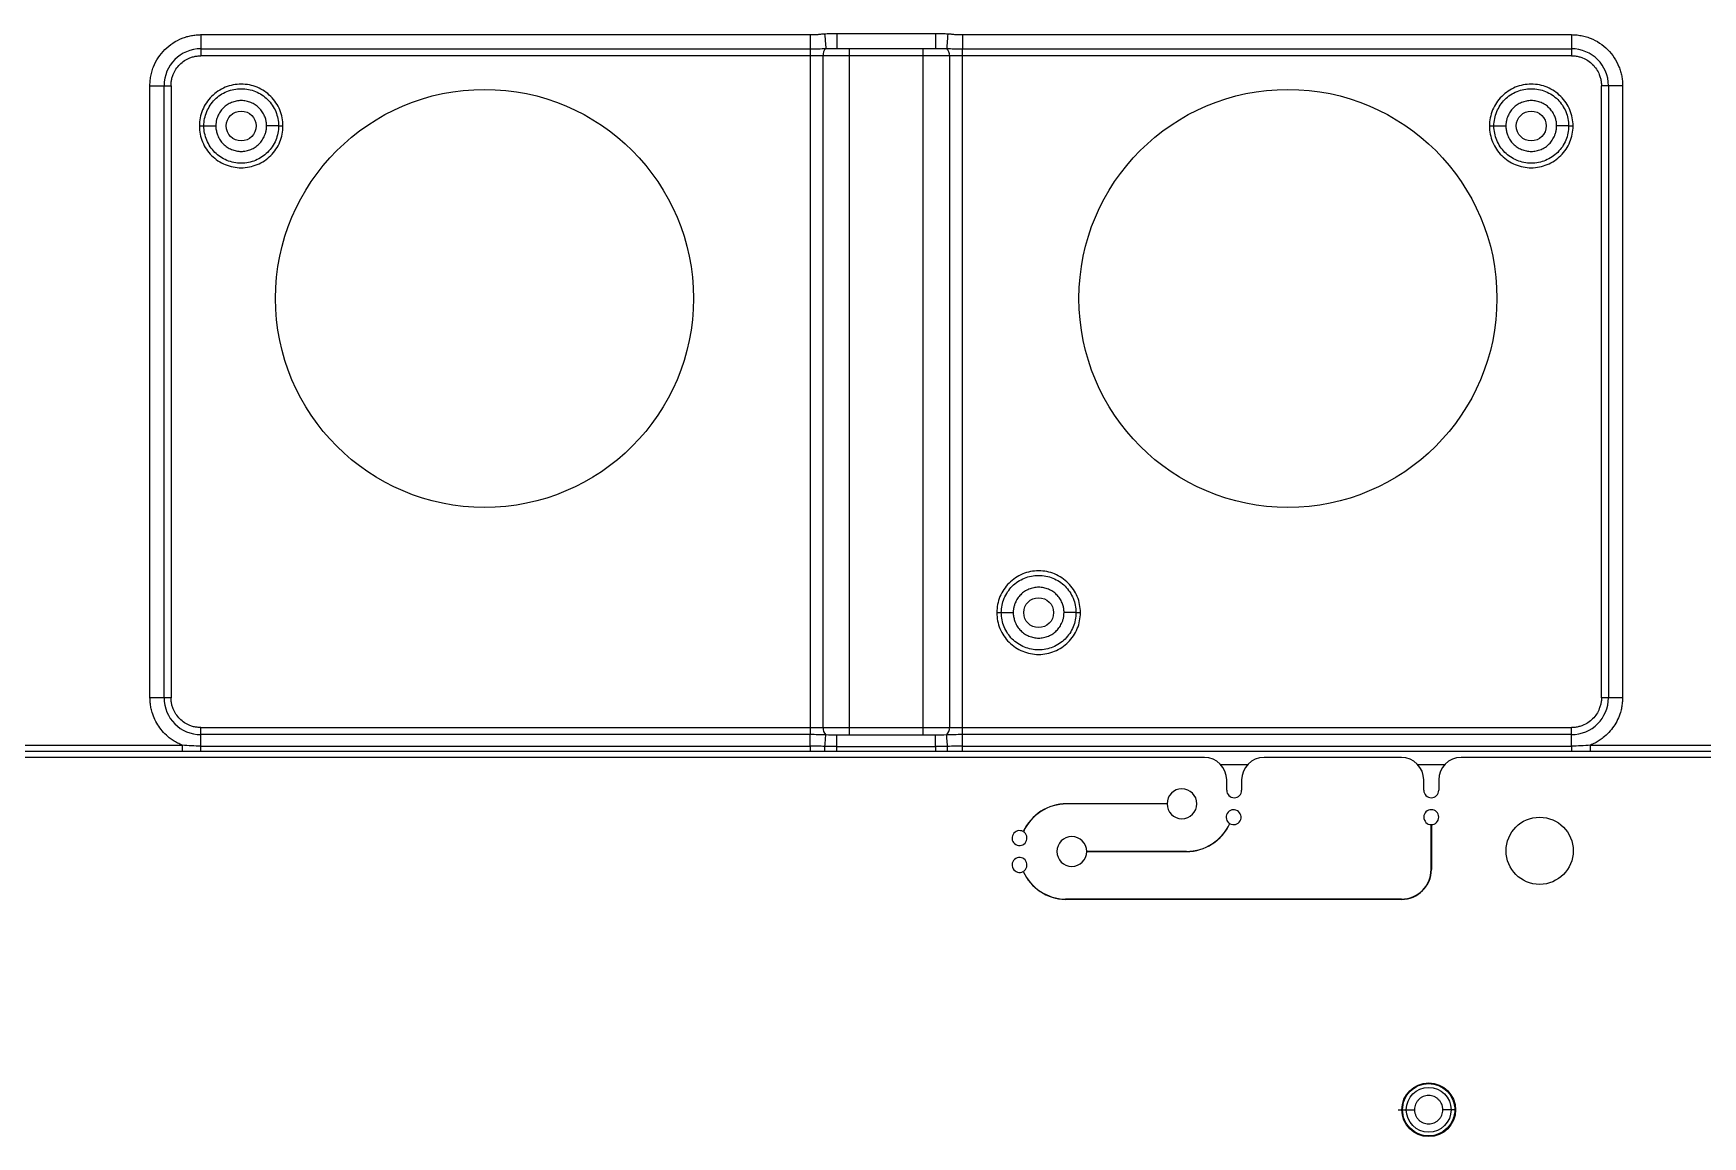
# Model space of a CAD drawing. Header units: millimetres. Extents: x -1 to 1576, y 30 to 633.
# Drawn here: x 679.6 to 791.5, y 254.9 to 328.8 of the extents above; entities that cross this region are included whole.
import ezdxf

# ---------------------------------------------------------------- set-up
doc = ezdxf.new("R2010")
doc.units = ezdxf.units.MM

msp = doc.modelspace()

# ---------------------------------------------------------------- linework, layer by layer
at = {"color": 7, "linetype": 'Continuous', "lineweight": 25}
for p, q in [((733.46, 328.83), (740.08, 328.83)), ((690.86, 328.75), (731.67, 328.75)), ((690.86, 328.75), (690.86, 327.33)), ((690.86, 327.8), (731.67, 327.8)), ((731.67, 327.8), (731.67, 281.86)), ((733.41, 327.83), (733.46, 327.84)), ((733.46, 327.83), (740.08, 327.83)), ((734.29, 327.83), (734.29, 281.83)), ((739.25, 281.83), (739.25, 327.83)), ((741.87, 328.75), (782.68, 328.75)), ((741.87, 327.8), (782.68, 327.8)), ((741.87, 281.86), (741.87, 327.8)), ((782.68, 328.75), (782.68, 327.33)), ((782.68, 327.33), (690.86, 327.33)), ((732.55, 282.33), (732.55, 327.33)), ((741, 327.33), (741, 282.33)), ((687.45, 284.33), (687.45, 325.33)), ((687.45, 325.33), (688.86, 325.33)), ((688.39, 284.33), (688.39, 325.33)), ((688.86, 325.33), (688.86, 284.33)), ((786.1, 325.33), (784.68, 325.33)), ((784.68, 284.33), (784.68, 325.33)), ((785.15, 325.33), (785.15, 284.33)), ((786.1, 325.33), (786.1, 284.33)), ((688.86, 284.33), (687.45, 284.33)), ((786.1, 284.33), (784.68, 284.33)), ((690.86, 281.09), (690.86, 282.33)), ((690.86, 282.33), (782.68, 282.33)), ((731.67, 281.86), (690.86, 281.86)), ((733.46, 281.83), (733.41, 281.83)), ((740.08, 281.83), (733.46, 281.83)), ((740.13, 281.83), (740.08, 281.83)), ((782.68, 281.86), (741.87, 281.86)), ((782.68, 281.09), (782.68, 282.33)), ((676.3, 281.16), (689.6, 281.16)), ((689.6, 280.72), (676.3, 280.72)), ((690.86, 281.09), (731.67, 281.09)), ((731.67, 280.72), (690.86, 280.72)), ((733.46, 281.06), (740.08, 281.06)), ((740.08, 280.73), (733.46, 280.73)), ((741.87, 281.09), (782.68, 281.09)), ((782.68, 280.72), (741.87, 280.72)), ((783.94, 281.16), (826.09, 281.16)), ((826.09, 280.72), (783.94, 280.72)), ((758.08, 280.33), (667.64, 280.33)), ((760.96, 279.83), (759.2, 279.83)), ((771.28, 280.33), (762.08, 280.33)), ((774.16, 279.83), (772.4, 279.83)), ((894.57, 280.33), (775.28, 280.33)), ((759.58, 278.13), (759.58, 278.83)), ((760.58, 278.83), (760.58, 278.13)), ((772.78, 278.13), (772.78, 278.83)), ((773.78, 278.83), (773.78, 278.13)), ((748.86, 277.24), (755.58, 277.24)), ((755.58, 277.23), (748.86, 277.23)), ((773.28, 272.83), (773.28, 275.83)), ((773.29, 275.83), (773.29, 272.83)), ((750.2, 274.04), (756.88, 274.04)), ((756.88, 274.03), (750.2, 274.03)), ((748.77, 270.84), (771.28, 270.84)), ((771.28, 270.83), (748.77, 270.83))]:
    msp.add_line(p, q, dxfattribs=at)
for centre, radius in [((709.86, 311.08), 14), ((763.68, 311.08), 14), ((780.54, 274.08), 2.25), ((773.11, 256.73), 1.8)]:
    msp.add_circle(centre, radius, dxfattribs=at)
at = {"color": 130}
for centre in [(693.56, 322.63), (779.98, 322.63), (746.98, 290.03)]:
    msp.add_circle(centre, 1, dxfattribs=at)
at = {"color": 141}
msp.add_circle((773.11, 256.73), 1.5, dxfattribs=at)
at = {"color": 7, "linetype": 'Continuous', "lineweight": 25}
for centre, radius, start, end in [((690.86, 325.33), 2.47, 90, 180), ((733.1, 327.41), 0.562, 132.435, 187.8232), ((740.44, 327.41), 0.562, 352.1767, 47.5651), ((782.68, 325.33), 2.47, 0, 90), ((690.86, 284.33), 2.47, 180, 270), ((782.68, 284.33), 2.47, 270, 360), ((733.1, 282.26), 0.562, 172.1767, 227.5651), ((740.44, 282.26), 0.562, 312.435, 7.8232), ((758.08, 278.83), 1.5, 0, 90), ((762.08, 278.83), 1.5, 90, 180), ((771.28, 278.83), 1.5, 0, 90), ((775.28, 278.83), 1.5, 90, 180), ((756.58, 277.23), 1, 180.2864, 179.714), ((760.08, 278.13), 0.5, 180, 360), ((773.28, 278.13), 0.5, 180, 360), ((748.86, 274.03), 3.2, 90.0002, 155.3911), ((748.86, 274.03), 3.19, 90.0002, 155.4086), ((760.04, 276.33), 0.5, 240.4, 239.2487), ((773.28, 276.33), 0.5, 270.573, 269.427), ((745.7, 274.93), 0.5, 60.4208, 59.27), ((756.88, 277.23), 3.2, 270.0002, 335.3842), ((756.88, 277.23), 3.19, 270.0002, 335.4017), ((749.2, 274.03), 1, 0.2867, 359.7138), ((745.7, 273.13), 0.5, 300.7523, 299.6009), ((748.86, 274.03), 3.21, 204.6144, 268.4153), ((748.86, 274.03), 3.2, 204.597, 268.4128), ((771.28, 272.83), 2.01, 270, 0), ((771.28, 272.83), 1.99, 270, 0)]:
    msp.add_arc(centre, radius, start, end, dxfattribs=at)
for points, knots in [([(731.67, 328.75), (731.75, 328.75), (731.91, 328.75), (732.14, 328.76), (732.39, 328.79), (732.56, 328.8), (732.64, 328.81)], [0, 0, 0, 0, 0.2323707, 0.4852888, 0.7374116, 1, 1, 1, 1]), ([(732.64, 328.81), (732.7, 328.81), (732.82, 328.82), (733.01, 328.83), (733.23, 328.83), (733.38, 328.83), (733.46, 328.83)], [0, 0, 0, 0, 0.207871, 0.443757, 0.707773, 1, 1, 1, 1]), ([(732.64, 328.81), (732.66, 328.57), (732.68, 328.34), (732.71, 327.99), (732.72, 327.86), (732.72, 327.82)], [0, 0, 0, 0, 0.5, 0.5, 1, 1, 1, 1]), ([(733.46, 328.83), (733.46, 328.57), (733.46, 328.31), (733.46, 327.94), (733.46, 327.83), (733.46, 327.83)], [0, 0, 0, 0, 0.5, 0.5, 1, 1, 1, 1]), ([(740.08, 328.83), (740.23, 328.83), (740.51, 328.83), (740.78, 328.81), (740.9, 328.81)], [0, 0, 0, 0, 0.556213, 1, 1, 1, 1]), ([(740.08, 328.83), (740.08, 328.7), (740.08, 328.57), (740.08, 328.33), (740.08, 328.22), (740.08, 328.03), (740.08, 327.96), (740.08, 327.86), (740.08, 327.83), (740.08, 327.83)], [0, 0, 0, 0, 0.25, 0.25, 0.5, 0.5, 0.75, 0.75, 1, 1, 1, 1]), ([(740.9, 328.81), (740.88, 328.57), (740.86, 328.34), (740.83, 327.99), (740.82, 327.86), (740.82, 327.82)], [0, 0, 0, 0, 0.5, 0.5, 1, 1, 1, 1]), ([(740.9, 328.81), (740.98, 328.8), (741.15, 328.79), (741.4, 328.76), (741.64, 328.75), (741.79, 328.75), (741.87, 328.75)], [0, 0, 0, 0, 0.26275, 0.514851, 0.767475, 1, 1, 1, 1]), ([(687.45, 325.33), (687.45, 325.39), (687.45, 325.52), (687.46, 325.7), (687.49, 325.88), (687.52, 326.06), (687.57, 326.24), (687.62, 326.42), (687.74, 326.75), (687.99, 327.22), (688.43, 327.76), (688.97, 328.21), (689.48, 328.47), (689.91, 328.62), (690.22, 328.69), (690.54, 328.74), (690.75, 328.74), (690.86, 328.75)], [0, 0, 0, 0, 0.034552, 0.068858, 0.103016, 0.137128, 0.171294, 0.205615, 0.240191, 0.37006, 0.500029, 0.629897, 0.759866, 0.820152, 0.879909, 0.939678, 1, 1, 1, 1]), ([(731.67, 328.75), (731.67, 328.54), (731.67, 328.34), (731.67, 328), (731.67, 327.87), (731.67, 327.8)], [0, 0, 0, 0, 0.5, 0.5, 1, 1, 1, 1]), ([(741.87, 328.75), (741.87, 328.54), (741.87, 328.34), (741.87, 328), (741.87, 327.87), (741.87, 327.8)], [0, 0, 0, 0, 0.5, 0.5, 1, 1, 1, 1]), ([(782.68, 328.75), (782.74, 328.75), (782.87, 328.74), (783.05, 328.73), (783.23, 328.7), (783.41, 328.67), (783.59, 328.63), (783.76, 328.57), (784.1, 328.45), (784.57, 328.21), (785.11, 327.76), (785.56, 327.22), (785.82, 326.71), (785.97, 326.29), (786.04, 325.97), (786.09, 325.66), (786.09, 325.44), (786.1, 325.33)], [0, 0, 0, 0, 0.034552, 0.068858, 0.103016, 0.137128, 0.171294, 0.205615, 0.240191, 0.37006, 0.500029, 0.629897, 0.759866, 0.820152, 0.879909, 0.939678, 1, 1, 1, 1]), ([(688.86, 325.33), (688.86, 325.38), (688.86, 325.46), (688.88, 325.58), (688.89, 325.71), (688.92, 325.83), (688.96, 325.95), (689.03, 326.16), (689.18, 326.44), (689.44, 326.76), (689.75, 327.02), (690.07, 327.18), (690.36, 327.28), (690.61, 327.32), (690.78, 327.33), (690.86, 327.33)], [0, 0, 0, 0, 0.040276, 0.080243, 0.120058, 0.159883, 0.199877, 0.240199, 0.370043, 0.500057, 0.629901, 0.759916, 0.840121, 0.919721, 1, 1, 1, 1]), ([(782.68, 327.33), (782.72, 327.33), (782.81, 327.33), (782.93, 327.32), (783.06, 327.3), (783.18, 327.27), (783.3, 327.24), (783.51, 327.16), (783.79, 327.02), (784.1, 326.76), (784.36, 326.44), (784.53, 326.12), (784.62, 325.83), (784.67, 325.58), (784.68, 325.42), (784.68, 325.33)], [0, 0, 0, 0, 0.040276, 0.080243, 0.120058, 0.159883, 0.199877, 0.240199, 0.370043, 0.500057, 0.629901, 0.759916, 0.840121, 0.919721, 1, 1, 1, 1]), ([(696.36, 322.63), (696.36, 323), (696.29, 323.37), (696.01, 324.04), (695.8, 324.35), (695.28, 324.87), (694.97, 325.08), (694.29, 325.36), (693.93, 325.43), (693.19, 325.43), (692.83, 325.36), (692.15, 325.08), (691.84, 324.87), (691.32, 324.35), (691.11, 324.04), (690.83, 323.37), (690.76, 323), (690.76, 322.63)], [0, 0, 0, 0, 0.125, 0.125, 0.25, 0.25, 0.375, 0.375, 0.5, 0.5, 0.625, 0.625, 0.75, 0.75, 0.875, 0.875, 1, 1, 1, 1]), ([(782.78, 322.63), (782.78, 323), (782.71, 323.37), (782.43, 324.04), (782.22, 324.35), (781.7, 324.87), (781.39, 325.08), (780.71, 325.36), (780.35, 325.43), (779.61, 325.43), (779.25, 325.36), (778.57, 325.08), (778.26, 324.87), (777.74, 324.35), (777.53, 324.04), (777.25, 323.37), (777.18, 323), (777.18, 322.63)], [0, 0, 0, 0, 0.125, 0.125, 0.25, 0.25, 0.375, 0.375, 0.5, 0.5, 0.625, 0.625, 0.75, 0.75, 0.875, 0.875, 1, 1, 1, 1]), ([(691.06, 322.63), (691.06, 322.96), (691.13, 323.29), (691.38, 323.89), (691.56, 324.17), (692.02, 324.63), (692.3, 324.82), (692.91, 325.07), (693.23, 325.13), (693.89, 325.13), (694.22, 325.07), (694.82, 324.82), (695.1, 324.63), (695.56, 324.17), (695.75, 323.89), (696, 323.29), (696.06, 322.96), (696.06, 322.63)], [0, 0, 0, 0, 0.125, 0.125, 0.25, 0.25, 0.375, 0.375, 0.5, 0.5, 0.625, 0.625, 0.75, 0.75, 0.875, 0.875, 1, 1, 1, 1]), ([(695.26, 322.63), (695.26, 322.68), (695.26, 322.77), (695.24, 322.9), (695.22, 323.03), (695.18, 323.16), (695.11, 323.35), (694.98, 323.58), (694.77, 323.84), (694.51, 324.06), (694.22, 324.21), (693.9, 324.31), (693.56, 324.34), (693.23, 324.31), (692.91, 324.21), (692.61, 324.06), (692.35, 323.84), (692.14, 323.58), (692, 323.32), (691.91, 323.07), (691.87, 322.86), (691.86, 322.71), (691.86, 322.63)], [0, 0, 0, 0, 0.025179, 0.05013, 0.075011, 0.099978, 0.125186, 0.187587, 0.250092, 0.312501, 0.37501, 0.437474, 0.50004, 0.562505, 0.625066, 0.687464, 0.749971, 0.812374, 0.874873, 0.916678, 0.958145, 1, 1, 1, 1]), ([(777.48, 322.63), (777.48, 322.96), (777.55, 323.29), (777.8, 323.89), (777.98, 324.17), (778.44, 324.63), (778.72, 324.82), (779.33, 325.07), (779.65, 325.13), (780.31, 325.13), (780.64, 325.07), (781.24, 324.82), (781.52, 324.63), (781.98, 324.17), (782.17, 323.89), (782.42, 323.29), (782.48, 322.96), (782.48, 322.63)], [0, 0, 0, 0, 0.125, 0.125, 0.25, 0.25, 0.375, 0.375, 0.5, 0.5, 0.625, 0.625, 0.75, 0.75, 0.875, 0.875, 1, 1, 1, 1]), ([(781.68, 322.63), (781.68, 322.68), (781.68, 322.77), (781.66, 322.9), (781.64, 323.03), (781.6, 323.16), (781.53, 323.35), (781.4, 323.58), (781.19, 323.84), (780.93, 324.06), (780.64, 324.21), (780.32, 324.31), (779.98, 324.34), (779.65, 324.31), (779.33, 324.21), (779.03, 324.06), (778.77, 323.84), (778.56, 323.58), (778.42, 323.32), (778.33, 323.07), (778.29, 322.86), (778.28, 322.71), (778.28, 322.63)], [0, 0, 0, 0, 0.025179, 0.05013, 0.075011, 0.099978, 0.125186, 0.187587, 0.250092, 0.312501, 0.375011, 0.437474, 0.50004, 0.562505, 0.625066, 0.687464, 0.749971, 0.812374, 0.874873, 0.916678, 0.958145, 1, 1, 1, 1]), ([(690.76, 322.63), (690.84, 322.63), (690.92, 322.63), (691.03, 322.63), (691.06, 322.63), (691.06, 322.63)], [0, 0, 0, 0, 0.5, 0.5, 1, 1, 1, 1]), ([(690.76, 322.63), (690.76, 322.27), (690.83, 321.9), (691.11, 321.22), (691.32, 320.91), (691.84, 320.39), (692.15, 320.19), (692.83, 319.91), (693.19, 319.83), (693.93, 319.83), (694.29, 319.91), (694.97, 320.19), (695.28, 320.39), (695.8, 320.91), (696.01, 321.22), (696.29, 321.9), (696.36, 322.27), (696.36, 322.63)], [0, 0, 0, 0, 0.125, 0.125, 0.25, 0.25, 0.375, 0.375, 0.5, 0.5, 0.625, 0.625, 0.75, 0.75, 0.875, 0.875, 1, 1, 1, 1]), ([(696.06, 322.63), (696.06, 322.31), (696, 321.98), (695.75, 321.37), (695.56, 321.1), (695.1, 320.63), (694.82, 320.45), (694.22, 320.2), (693.89, 320.13), (693.23, 320.13), (692.91, 320.2), (692.3, 320.45), (692.02, 320.63), (691.56, 321.1), (691.38, 321.37), (691.13, 321.98), (691.06, 322.31), (691.06, 322.63)], [0, 0, 0, 0, 0.125, 0.125, 0.25, 0.25, 0.375, 0.375, 0.5, 0.5, 0.625, 0.625, 0.75, 0.75, 0.875, 0.875, 1, 1, 1, 1]), ([(691.06, 322.63), (691.06, 322.63), (691.15, 322.63), (691.44, 322.63), (691.65, 322.63), (691.86, 322.63)], [0, 0, 0, 0, 0.5, 0.5, 1, 1, 1, 1]), ([(691.86, 322.63), (691.86, 322.59), (691.86, 322.5), (691.88, 322.37), (691.91, 322.24), (691.94, 322.11), (692.01, 321.92), (692.14, 321.68), (692.35, 321.42), (692.61, 321.21), (692.91, 321.05), (693.23, 320.95), (693.56, 320.92), (693.89, 320.95), (694.22, 321.05), (694.51, 321.21), (694.77, 321.42), (694.98, 321.68), (695.12, 321.95), (695.21, 322.19), (695.25, 322.41), (695.26, 322.56), (695.26, 322.63)], [0, 0, 0, 0, 0.025108, 0.050018, 0.074887, 0.09987, 0.125122, 0.187514, 0.250079, 0.312484, 0.374988, 0.437452, 0.500017, 0.562482, 0.625047, 0.687453, 0.749962, 0.812367, 0.874868, 0.916676, 0.958145, 1, 1, 1, 1]), ([(696.06, 322.63), (696.06, 322.63), (695.97, 322.63), (695.68, 322.63), (695.47, 322.63), (695.26, 322.63)], [0, 0, 0, 0, 0.5, 0.5, 1, 1, 1, 1]), ([(696.06, 322.63), (696.06, 322.63), (696.09, 322.63), (696.2, 322.63), (696.28, 322.63), (696.36, 322.63)], [0, 0, 0, 0, 0.5, 0.5, 1, 1, 1, 1]), ([(777.18, 322.63), (777.26, 322.63), (777.34, 322.63), (777.45, 322.63), (777.48, 322.63), (777.48, 322.63)], [0, 0, 0, 0, 0.5, 0.5, 1, 1, 1, 1]), ([(777.18, 322.63), (777.18, 322.27), (777.25, 321.9), (777.53, 321.22), (777.74, 320.91), (778.26, 320.39), (778.57, 320.19), (779.25, 319.91), (779.61, 319.83), (780.35, 319.83), (780.71, 319.91), (781.39, 320.19), (781.7, 320.39), (782.22, 320.91), (782.43, 321.22), (782.71, 321.9), (782.78, 322.27), (782.78, 322.63)], [0, 0, 0, 0, 0.125, 0.125, 0.25, 0.25, 0.375, 0.375, 0.5, 0.5, 0.625, 0.625, 0.75, 0.75, 0.875, 0.875, 1, 1, 1, 1]), ([(782.48, 322.63), (782.48, 322.31), (782.42, 321.98), (782.17, 321.37), (781.98, 321.1), (781.52, 320.63), (781.24, 320.45), (780.64, 320.2), (780.31, 320.13), (779.65, 320.13), (779.33, 320.2), (778.72, 320.45), (778.44, 320.63), (777.98, 321.1), (777.8, 321.37), (777.55, 321.98), (777.48, 322.31), (777.48, 322.63)], [0, 0, 0, 0, 0.125, 0.125, 0.25, 0.25, 0.375, 0.375, 0.5, 0.5, 0.625, 0.625, 0.75, 0.75, 0.875, 0.875, 1, 1, 1, 1]), ([(777.48, 322.63), (777.48, 322.63), (777.57, 322.63), (777.86, 322.63), (778.07, 322.63), (778.28, 322.63)], [0, 0, 0, 0, 0.5, 0.5, 1, 1, 1, 1]), ([(778.28, 322.63), (778.28, 322.59), (778.28, 322.5), (778.3, 322.37), (778.33, 322.24), (778.36, 322.11), (778.43, 321.92), (778.56, 321.68), (778.77, 321.42), (779.03, 321.21), (779.33, 321.05), (779.65, 320.95), (779.98, 320.92), (780.31, 320.95), (780.64, 321.05), (780.93, 321.21), (781.19, 321.42), (781.4, 321.68), (781.54, 321.95), (781.63, 322.19), (781.67, 322.41), (781.68, 322.56), (781.68, 322.63)], [0, 0, 0, 0, 0.025108, 0.050018, 0.074887, 0.09987, 0.125122, 0.187514, 0.250079, 0.312484, 0.374988, 0.437452, 0.500017, 0.562482, 0.625047, 0.687453, 0.749962, 0.812367, 0.874868, 0.916676, 0.958145, 1, 1, 1, 1]), ([(782.48, 322.63), (782.48, 322.63), (782.39, 322.63), (782.1, 322.63), (781.89, 322.63), (781.68, 322.63)], [0, 0, 0, 0, 0.5, 0.5, 1, 1, 1, 1]), ([(782.48, 322.63), (782.48, 322.63), (782.51, 322.63), (782.62, 322.63), (782.7, 322.63), (782.78, 322.63)], [0, 0, 0, 0, 0.5, 0.5, 1, 1, 1, 1]), ([(749.78, 290.03), (749.78, 290.4), (749.71, 290.77), (749.43, 291.44), (749.22, 291.75), (748.7, 292.27), (748.39, 292.48), (747.71, 292.76), (747.35, 292.83), (746.61, 292.83), (746.25, 292.76), (745.57, 292.48), (745.26, 292.27), (744.74, 291.75), (744.53, 291.44), (744.25, 290.77), (744.18, 290.4), (744.18, 290.03)], [0, 0, 0, 0, 0.125, 0.125, 0.25, 0.25, 0.375, 0.375, 0.5, 0.5, 0.625, 0.625, 0.75, 0.75, 0.875, 0.875, 1, 1, 1, 1]), ([(744.48, 290.03), (744.48, 290.36), (744.55, 290.69), (744.8, 291.29), (744.98, 291.57), (745.44, 292.03), (745.72, 292.22), (746.33, 292.47), (746.65, 292.53), (747.31, 292.53), (747.64, 292.47), (748.24, 292.22), (748.52, 292.03), (748.98, 291.57), (749.17, 291.29), (749.42, 290.69), (749.48, 290.36), (749.48, 290.03)], [0, 0, 0, 0, 0.125, 0.125, 0.25, 0.25, 0.375, 0.375, 0.5, 0.5, 0.625, 0.625, 0.75, 0.75, 0.875, 0.875, 1, 1, 1, 1]), ([(748.68, 290.03), (748.68, 290.08), (748.68, 290.17), (748.66, 290.3), (748.64, 290.43), (748.6, 290.56), (748.53, 290.75), (748.4, 290.98), (748.19, 291.24), (747.93, 291.46), (747.64, 291.61), (747.32, 291.71), (746.98, 291.74), (746.65, 291.71), (746.33, 291.61), (746.03, 291.46), (745.77, 291.24), (745.56, 290.98), (745.42, 290.72), (745.33, 290.47), (745.29, 290.26), (745.28, 290.11), (745.28, 290.03)], [0, 0, 0, 0, 0.025179, 0.05013, 0.075011, 0.099978, 0.125186, 0.187587, 0.250092, 0.312501, 0.37501, 0.437474, 0.50004, 0.562505, 0.625066, 0.687464, 0.749971, 0.812374, 0.874873, 0.916678, 0.958145, 1, 1, 1, 1]), ([(744.18, 290.03), (744.18, 289.67), (744.25, 289.3), (744.53, 288.62), (744.74, 288.31), (745.26, 287.79), (745.57, 287.59), (746.25, 287.31), (746.61, 287.23), (747.35, 287.23), (747.71, 287.31), (748.39, 287.59), (748.7, 287.79), (749.22, 288.31), (749.43, 288.62), (749.71, 289.3), (749.78, 289.67), (749.78, 290.03)], [0, 0, 0, 0, 0.125, 0.125, 0.25, 0.25, 0.375, 0.375, 0.5, 0.5, 0.625, 0.625, 0.75, 0.75, 0.875, 0.875, 1, 1, 1, 1]), ([(744.18, 290.03), (744.26, 290.03), (744.34, 290.03), (744.45, 290.03), (744.48, 290.03), (744.48, 290.03)], [0, 0, 0, 0, 0.5, 0.5, 1, 1, 1, 1]), ([(749.48, 290.03), (749.48, 289.71), (749.42, 289.38), (749.17, 288.77), (748.98, 288.5), (748.52, 288.03), (748.24, 287.85), (747.64, 287.6), (747.31, 287.53), (746.65, 287.53), (746.33, 287.6), (745.72, 287.85), (745.44, 288.03), (744.98, 288.5), (744.8, 288.77), (744.55, 289.38), (744.48, 289.71), (744.48, 290.03)], [0, 0, 0, 0, 0.125, 0.125, 0.25, 0.25, 0.375, 0.375, 0.5, 0.5, 0.625, 0.625, 0.75, 0.75, 0.875, 0.875, 1, 1, 1, 1]), ([(744.48, 290.03), (744.48, 290.03), (744.57, 290.03), (744.86, 290.03), (745.07, 290.03), (745.28, 290.03)], [0, 0, 0, 0, 0.5, 0.5, 1, 1, 1, 1]), ([(745.28, 290.03), (745.28, 289.99), (745.28, 289.9), (745.3, 289.77), (745.33, 289.64), (745.36, 289.51), (745.43, 289.32), (745.56, 289.08), (745.77, 288.82), (746.03, 288.61), (746.33, 288.45), (746.65, 288.35), (746.98, 288.32), (747.31, 288.35), (747.64, 288.45), (747.93, 288.61), (748.19, 288.82), (748.4, 289.08), (748.54, 289.35), (748.63, 289.59), (748.67, 289.81), (748.68, 289.96), (748.68, 290.03)], [0, 0, 0, 0, 0.0251076, 0.0500181, 0.0748867, 0.0998699, 0.1251219, 0.1875141, 0.2500785, 0.3124839, 0.3749879, 0.4374519, 0.5000172, 0.5624817, 0.6250466, 0.687453, 0.7499617, 0.8123666, 0.874868, 0.9166765, 0.9581445, 1, 1, 1, 1]), ([(749.48, 290.03), (749.48, 290.03), (749.39, 290.03), (749.1, 290.03), (748.89, 290.03), (748.68, 290.03)], [0, 0, 0, 0, 0.5, 0.5, 1, 1, 1, 1]), ([(749.48, 290.03), (749.48, 290.03), (749.39, 290.03), (749.1, 290.03), (748.89, 290.03), (748.68, 290.03)], [0, 0, 0, 0, 0.5, 0.5, 1, 1, 1, 1]), ([(749.48, 290.03), (749.48, 290.03), (749.51, 290.03), (749.62, 290.03), (749.7, 290.03), (749.78, 290.03)], [0, 0, 0, 0, 0.5, 0.5, 1, 1, 1, 1]), ([(689.6, 281.16), (689.55, 281.18), (689.45, 281.22), (689.3, 281.3), (689.15, 281.37), (689.01, 281.46), (688.87, 281.55), (688.65, 281.73), (688.35, 282), (688.03, 282.41), (687.77, 282.86), (687.6, 283.29), (687.51, 283.67), (687.46, 284), (687.45, 284.22), (687.45, 284.33)], [0, 0, 0, 0, 0.040883, 0.08158, 0.122187, 0.162802, 0.203521, 0.244441, 0.372171, 0.500035, 0.627766, 0.75563, 0.837187, 0.918385, 1, 1, 1, 1]), ([(690.86, 282.33), (690.82, 282.33), (690.73, 282.34), (690.61, 282.35), (690.49, 282.37), (690.36, 282.39), (690.24, 282.43), (690.04, 282.5), (689.75, 282.65), (689.44, 282.91), (689.18, 283.23), (689.01, 283.55), (688.92, 283.83), (688.87, 284.08), (688.86, 284.25), (688.86, 284.33)], [0, 0, 0, 0, 0.040276, 0.080243, 0.120058, 0.159883, 0.199877, 0.240199, 0.370043, 0.500057, 0.629901, 0.759916, 0.840121, 0.919721, 1, 1, 1, 1]), ([(784.68, 284.33), (784.68, 284.29), (784.68, 284.21), (784.67, 284.08), (784.65, 283.96), (784.62, 283.84), (784.58, 283.72), (784.51, 283.51), (784.37, 283.23), (784.1, 282.91), (783.79, 282.65), (783.47, 282.48), (783.18, 282.39), (782.93, 282.34), (782.77, 282.34), (782.68, 282.33)], [0, 0, 0, 0, 0.040276, 0.080243, 0.120058, 0.159883, 0.199877, 0.240199, 0.370043, 0.500057, 0.629901, 0.759916, 0.840121, 0.919721, 1, 1, 1, 1]), ([(786.1, 284.33), (786.09, 284.28), (786.09, 284.17), (786.08, 284), (786.06, 283.84), (786.03, 283.67), (786, 283.51), (785.92, 283.24), (785.78, 282.86), (785.52, 282.41), (785.19, 282), (784.85, 281.69), (784.53, 281.46), (784.25, 281.29), (784.04, 281.2), (783.94, 281.16)], [0, 0, 0, 0, 0.040883, 0.08158, 0.122187, 0.162802, 0.203521, 0.244441, 0.372171, 0.500035, 0.627766, 0.75563, 0.837187, 0.918385, 1, 1, 1, 1]), ([(731.67, 281.09), (731.67, 281.26), (731.67, 281.43), (731.67, 281.7), (731.67, 281.8), (731.67, 281.86)], [0, 0, 0, 0, 0.5, 0.5, 1, 1, 1, 1]), ([(732.66, 281.07), (732.68, 281.26), (732.69, 281.44), (732.71, 281.72), (732.72, 281.81), (732.72, 281.84)], [0, 0, 0, 0, 0.5, 0.5, 1, 1, 1, 1]), ([(733.46, 281.06), (733.46, 281.28), (733.46, 281.48), (733.46, 281.76), (733.46, 281.83), (733.46, 281.83)], [0, 0, 0, 0, 0.5, 0.5, 1, 1, 1, 1]), ([(740.08, 281.06), (740.08, 281.28), (740.08, 281.48), (740.08, 281.76), (740.08, 281.83), (740.08, 281.83)], [0, 0, 0, 0, 0.5, 0.5, 1, 1, 1, 1]), ([(740.88, 281.07), (740.87, 281.26), (740.85, 281.44), (740.83, 281.72), (740.82, 281.81), (740.82, 281.84)], [0, 0, 0, 0, 0.5, 0.5, 1, 1, 1, 1]), ([(741.87, 281.09), (741.87, 281.26), (741.87, 281.43), (741.87, 281.7), (741.87, 281.8), (741.87, 281.86)], [0, 0, 0, 0, 0.5, 0.5, 1, 1, 1, 1]), ([(689.6, 281.16), (689.6, 281.07), (689.6, 280.98), (689.6, 280.82), (689.6, 280.76), (689.6, 280.72)], [0, 0, 0, 0, 0.5, 0.5, 1, 1, 1, 1]), ([(690.86, 280.72), (690.77, 280.72), (690.56, 280.72), (690.23, 280.72), (689.9, 280.72), (689.69, 280.72), (689.6, 280.72)], [0, 0, 0, 0, 0.221378, 0.492164, 0.7995, 1, 1, 1, 1]), ([(732.67, 280.73), (732.48, 280.73), (732.14, 280.73), (731.81, 280.73), (731.67, 280.72)], [0, 0, 0, 0, 0.580575, 1, 1, 1, 1]), ([(733.46, 280.73), (733.31, 280.73), (733.05, 280.73), (732.79, 280.73), (732.67, 280.73)], [0, 0, 0, 0, 0.548125, 1, 1, 1, 1]), ([(740.87, 280.73), (740.75, 280.73), (740.49, 280.73), (740.23, 280.73), (740.08, 280.73)], [0, 0, 0, 0, 0.4522443, 1, 1, 1, 1]), ([(741.87, 280.72), (741.73, 280.73), (741.4, 280.73), (741.07, 280.73), (740.87, 280.73)], [0, 0, 0, 0, 0.420474, 1, 1, 1, 1]), ([(783.94, 280.72), (783.86, 280.72), (783.64, 280.72), (783.32, 280.72), (782.98, 280.72), (782.77, 280.72), (782.68, 280.72)], [0, 0, 0, 0, 0.200515, 0.50786, 0.778848, 1, 1, 1, 1]), ([(783.94, 280.72), (783.94, 280.76), (783.94, 280.82), (783.94, 280.98), (783.94, 281.07), (783.94, 281.16)], [0, 0, 0, 0, 0.5, 0.5, 1, 1, 1, 1]), ([(771.36, 256.73), (771.36, 256.96), (771.4, 257.19), (771.58, 257.61), (771.71, 257.81), (772.03, 258.13), (772.22, 258.26), (772.65, 258.44), (772.88, 258.48), (773.34, 258.48), (773.56, 258.44), (773.99, 258.26), (774.18, 258.13), (774.51, 257.81), (774.63, 257.61), (774.81, 257.19), (774.86, 256.96), (774.86, 256.73)], [0, 0, 0, 0, 0.125, 0.125, 0.25, 0.25, 0.375, 0.375, 0.5, 0.5, 0.625, 0.625, 0.75, 0.75, 0.875, 0.875, 1, 1, 1, 1]), ([(774.06, 256.73), (774.06, 256.76), (774.05, 256.83), (774.04, 256.92), (774.02, 257.01), (773.97, 257.13), (773.9, 257.26), (773.78, 257.41), (773.64, 257.53), (773.42, 257.65), (773.11, 257.71), (772.79, 257.65), (772.57, 257.53), (772.43, 257.41), (772.31, 257.26), (772.22, 257.1), (772.17, 256.92), (772.16, 256.8), (772.16, 256.73)], [0, 0, 0, 0, 0.031457, 0.062629, 0.093823, 0.125343, 0.187791, 0.250424, 0.312874, 0.375501, 0.500073, 0.624645, 0.687092, 0.749724, 0.812175, 0.874803, 0.937354, 1, 1, 1, 1]), ([(771.06, 256.73), (771.13, 256.73), (771.21, 256.73), (771.32, 256.73), (771.36, 256.73), (771.36, 256.73)], [0, 0, 0, 0, 0.5, 0.5, 1, 1, 1, 1]), ([(771.06, 256.73), (771.13, 256.73), (771.21, 256.73), (771.32, 256.73), (771.36, 256.73), (771.36, 256.73)], [0, 0, 0, 0, 0.5, 0.5, 1, 1, 1, 1]), ([(771.36, 256.73), (771.36, 256.73), (771.44, 256.73), (771.74, 256.73), (771.95, 256.73), (772.16, 256.73)], [0, 0, 0, 0, 0.5, 0.5, 1, 1, 1, 1]), ([(774.86, 256.73), (774.86, 256.5), (774.81, 256.27), (774.63, 255.85), (774.51, 255.66), (774.18, 255.33), (773.99, 255.2), (773.56, 255.03), (773.34, 254.98), (772.88, 254.98), (772.65, 255.03), (772.22, 255.2), (772.03, 255.33), (771.71, 255.66), (771.58, 255.85), (771.4, 256.27), (771.36, 256.5), (771.36, 256.73)], [0, 0, 0, 0, 0.125, 0.125, 0.25, 0.25, 0.375, 0.375, 0.5, 0.5, 0.625, 0.625, 0.75, 0.75, 0.875, 0.875, 1, 1, 1, 1]), ([(772.16, 256.73), (772.16, 256.7), (772.16, 256.64), (772.17, 256.55), (772.2, 256.46), (772.24, 256.34), (772.31, 256.2), (772.43, 256.06), (772.57, 255.94), (772.79, 255.82), (773.11, 255.76), (773.42, 255.82), (773.64, 255.94), (773.78, 256.06), (773.9, 256.2), (773.99, 256.37), (774.05, 256.55), (774.05, 256.67), (774.06, 256.73)], [0, 0, 0, 0, 0.031456, 0.062628, 0.093821, 0.12534, 0.187786, 0.250416, 0.312865, 0.375491, 0.500071, 0.624648, 0.687097, 0.749729, 0.81218, 0.874806, 0.937356, 1, 1, 1, 1]), ([(774.86, 256.73), (774.86, 256.73), (774.77, 256.73), (774.47, 256.73), (774.27, 256.73), (774.06, 256.73)], [0, 0, 0, 0, 0.5, 0.5, 1, 1, 1, 1])]:
    msp.add_open_spline(points, degree=3, knots=knots, dxfattribs=at)
for points in [[(731.67, 327.8), (732.04, 327.8), (732.4, 327.81), (732.72, 327.82)], [(732.72, 327.82), (732.96, 327.83), (733.2, 327.83), (733.46, 327.83)], [(740.08, 327.83), (740.34, 327.83), (740.58, 327.83), (740.82, 327.82)], [(740.82, 327.82), (741.14, 327.81), (741.51, 327.8), (741.87, 327.8)], [(732.72, 281.84), (732.4, 281.85), (732.04, 281.86), (731.67, 281.86)], [(733.46, 281.83), (733.2, 281.83), (732.96, 281.83), (732.72, 281.84)], [(740.82, 281.84), (740.58, 281.83), (740.34, 281.83), (740.08, 281.83)], [(741.87, 281.86), (741.51, 281.86), (741.14, 281.85), (740.82, 281.84)], [(690.86, 281.09), (690.44, 281.09), (690.02, 281.11), (689.6, 281.16)], [(690.86, 280.72), (690.86, 280.8), (690.86, 280.93), (690.86, 281.09)], [(731.67, 281.09), (731.67, 280.93), (731.67, 280.8), (731.67, 280.72)], [(732.66, 281.07), (732.32, 281.08), (732, 281.09), (731.67, 281.09)], [(732.67, 280.73), (732.67, 280.8), (732.66, 280.93), (732.66, 281.07)], [(733.46, 281.06), (733.2, 281.06), (732.93, 281.07), (732.66, 281.07)], [(733.46, 280.73), (733.46, 280.8), (733.46, 280.92), (733.46, 281.06)], [(740.88, 281.07), (740.61, 281.07), (740.35, 281.06), (740.08, 281.06)], [(740.08, 281.06), (740.08, 280.92), (740.08, 280.8), (740.08, 280.73)], [(740.87, 280.73), (740.88, 280.8), (740.88, 280.93), (740.88, 281.07)], [(741.87, 281.09), (741.55, 281.09), (741.22, 281.08), (740.88, 281.07)], [(741.87, 280.72), (741.87, 280.8), (741.87, 280.93), (741.87, 281.09)], [(783.94, 281.16), (783.52, 281.11), (783.1, 281.09), (782.68, 281.09)], [(782.68, 281.09), (782.68, 280.93), (782.68, 280.8), (782.68, 280.72)]]:
    msp.add_open_spline(points, degree=3, dxfattribs=at)

doc.saveas('drawing.dxf')
